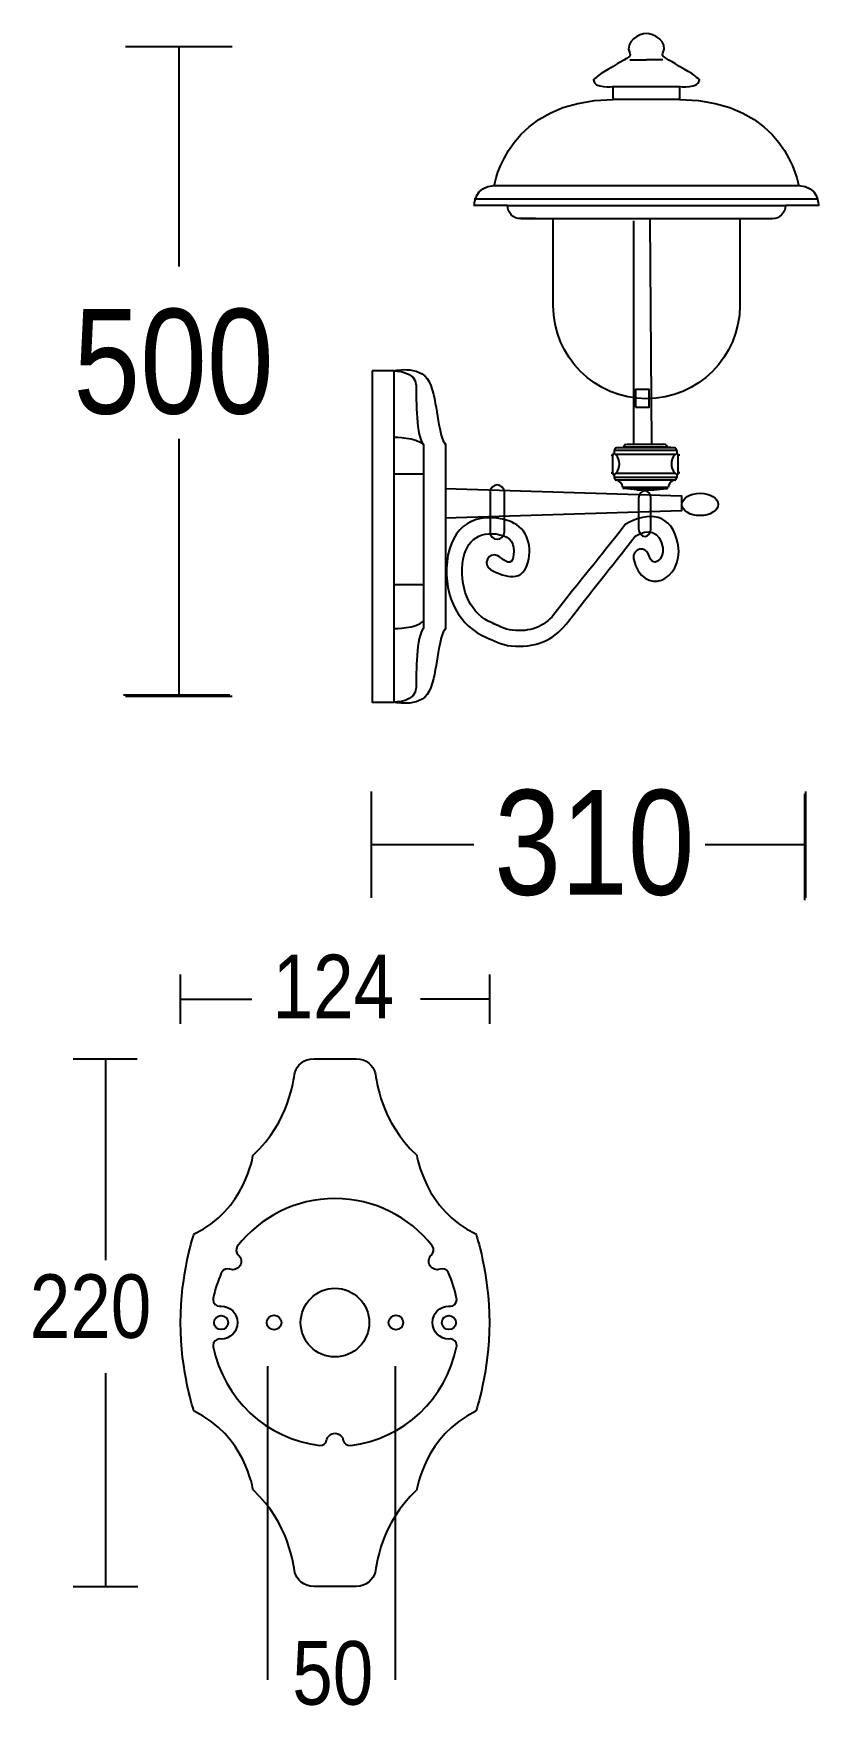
# Model space of a CAD drawing. Extents: x 17 to 113, y 17 to 223.
import ezdxf

# ---------------------------------------------------------------- set-up
doc = ezdxf.new("R2010")
doc.units = 0
doc.layers.add('LIVELLO_1', color=160, linetype='Continuous')
doc.styles.add('STD', font='txt')

# ---------------------------------------------------------------- blocks, each defined once
blk = doc.blocks.new('AI9-BLK1')
at = {"layer": 'LIVELLO_1', "color": 7}
for p, q in [((-36.82, 102.68), (-23.73, 102.68)), ((-30.27, 102.68), (-30.27, 75.63)), ((25.19, 101.04), (27.23, 101.04)), ((29.26, 101.04), (27.23, 101.04)), ((8.51, 85.57), (45.95, 85.57)), ((6.06, 83.94), (48.39, 83.94)), ((10.13, 83.12), (44.33, 83.12)), ((11.57, 81.57), (13.57, 81.57)), ((25.65, 81.23), (25.65, 53.79)), ((25.72, 81.51), (42.63, 81.57)), ((27.63, 81.37), (27.84, 53.86)), ((-30.27, 54.42), (-30.27, 22.75)), ((29.51, 53.73), (29.34, 53.75)), ((23.09, 52.44), (23.09, 52.49)), ((23.09, 52.44), (23.09, 52.4)), ((23.09, 50.26), (23.09, 52.4)), ((23.25, 52.64), (23.26, 52.64)), ((23.26, 52.99), (23.26, 52.64)), ((30.95, 52.99), (23.26, 52.99)), ((30.77, 52.5), (23.44, 52.5)), ((23.54, 53.32), (24.42, 53.4)), ((30.67, 53.32), (23.54, 53.32)), ((29.8, 53.4), (24.42, 53.4)), ((30.67, 53.32), (29.8, 53.4)), ((30.95, 52.99), (30.95, 52.64)), ((30.95, 52.64), (30.96, 52.64)), ((31.11, 52.49), (31.12, 52.44)), ((31.12, 52.4), (31.12, 52.44)), ((31.12, 50.26), (31.12, 52.4)), ((31.33, 52.4), (31.12, 52.4)), ((-3.8, 50.11), (-0.18, 50.11)), ((23.09, 50.26), (23.09, 50.22)), ((23.09, 50.22), (23.09, 50.16)), ((23.25, 50.01), (23.26, 50.01)), ((23.26, 50.01), (23.26, 49.66)), ((30.95, 49.66), (23.26, 49.66)), ((30.75, 50.17), (23.45, 50.17)), ((30.95, 50.01), (30.96, 50.01)), ((30.95, 50.01), (30.95, 49.66)), ((31.11, 50.16), (31.12, 50.22)), ((31.12, 50.22), (31.12, 50.26)), ((31.33, 50.26), (31.12, 50.26)), ((30.71, 49.35), (23.5, 49.35)), ((29.88, 48.45), (24.33, 48.45)), ((26.06, 48.15), (24.47, 48.3)), ((29.74, 48.3), (24.47, 48.3)), ((26.06, 48.15), (26.84, 48.15)), ((26.66, 48.1), (26.82, 48.1)), ((26.82, 48.1), (26.97, 48.1)), ((26.84, 48.15), (27.1, 48.15)), ((26.97, 48.1), (27.42, 48.1)), ((27.1, 48.15), (27.38, 48.15)), ((27.38, 48.15), (28.15, 48.15)), ((28.15, 48.15), (29.74, 48.3)), ((-3.8, 36.52), (-0.18, 36.52)), ((-37.1, 22.92), (-24.01, 22.92)), ((-36.82, 22.77), (-23.73, 22.77)), ((-6.59, -2.04), (-6.59, 11.05)), ((46.69, -2.32), (46.69, 10.77)), ((46.83, -2.04), (46.83, 11.05)), ((-6.59, 4.51), (6.01, 4.51)), ((34.45, 4.51), (46.86, 4.51)), ((-30.07, -17.53), (-30.07, -11.48)), ((7.92, -11.48), (7.92, -17.53)), ((-30.07, -14.5), (-21.29, -14.5)), ((7.92, -14.5), (-0.56, -14.5)), ((-43.28, -21.83), (-35.4, -21.83)), ((-39.3, -21.83), (-39.31, -46.62)), ((-19.32, -98.25), (-19.32, -59.64)), ((-3.63, -98.25), (-3.63, -59.64)), ((-39.31, -60.52), (-39.31, -86.74)), ((-43.28, -86.74), (-35.33, -86.74))]:
    blk.add_line(p, q, dxfattribs=at)
for points in [[(23.15, 97.78), (31.3, 97.78), (31.3, 96.15), (23.15, 96.15)], [(-6.52, 62.79), (-6.52, 22.03), (-3.8, 22.03), (-3.8, 62.79)], [(25.87, 58.32), (27.56, 58.32), (27.56, 60.48), (25.87, 60.48)], [(26.66, 48.1), (26.66, 48.1), (26.66, 48.1), (26.66, 48.1)]]:
    blk.add_lwpolyline(points, close=True, dxfattribs=at)
for points in [[(24.7, 53.73), (24.88, 53.75), (29.34, 53.75)], [(2.53, 48.3), (31.52, 47.4), (31.52, 45.58), (2.53, 44.67)]]:
    blk.add_lwpolyline(points, dxfattribs=at)
for centre, radius in [((-11.08, -54.29), 4.22), ((-25.08, -54.29), 0.865), ((-18.57, -54.29), 0.898), ((-3.59, -54.29), 0.897), ((2.93, -54.29), 0.865)]:
    blk.add_circle(centre, radius, dxfattribs=at)
blk.add_ellipse((33.82, 46.36), major_axis=(-2.23, 0), ratio=0.618915, dxfattribs=at)
for points, knots in [([(31.3, 97.78), (31.3, 97.78), (33.74, 97.44), (33.74, 98.59), (33.74, 98.59), (32.93, 99.41), (31.3, 100.22), (29.95, 101.19), (29, 101.32), (29.26, 101.85), (29.99, 103.3), (28.04, 104.29), (27.23, 104.29), (26.41, 104.29), (24.46, 103.3), (25.19, 101.85), (25.46, 101.32), (24.51, 101.19), (23.15, 100.22), (21.53, 99.41), (20.72, 98.59), (20.72, 98.59), (20.72, 97.44), (23.15, 97.78), (23.15, 97.78)], [0, 0, 0, 0, 1, 1, 1, 2, 2, 2, 3, 3, 3, 4, 4, 4, 5, 5, 5, 6, 6, 6, 7, 7, 7, 8, 8, 8, 8]), ([(31.3, 96.15), (44.33, 96.15), (45.95, 85.57), (45.95, 85.57), (48.39, 85.57), (48.39, 83.12), (48.39, 83.12), (48.39, 83.12), (44.33, 83.12), (44.33, 83.12), (44.33, 82.23), (43.6, 81.5), (42.69, 81.5), (42.69, 81.5), (11.76, 81.5), (11.76, 81.5), (10.86, 81.5), (10.13, 82.23), (10.13, 83.12), (10.13, 83.12), (6.06, 83.12), (6.06, 83.12), (6.06, 83.12), (6.06, 85.57), (8.51, 85.57), (8.51, 85.57), (10.13, 96.15), (23.15, 96.15)], [0, 0, 0, 0, 1, 1, 1, 2, 2, 2, 3, 3, 3, 4, 4, 4, 5, 5, 5, 6, 6, 6, 7, 7, 7, 8, 8, 8, 9, 9, 9, 9]), ([(38.71, 81.5), (38.71, 81.5), (38.71, 70.82), (38.71, 70.82), (38.71, 64.49), (33.56, 59.36), (27.23, 59.36), (20.9, 59.36), (15.77, 64.49), (15.77, 70.82), (15.77, 70.82), (15.77, 81.5), (15.77, 81.5)], [0, 0, 0, 0, 1, 1, 1, 2, 2, 2, 3, 3, 3, 4, 4, 4, 4]), ([(-3.8, 62.79), (-3.8, 62.79), (-0.18, 63.7), (0.72, 60.98), (1.63, 58.27), (1.63, 54.64), (2.53, 53.73), (2.53, 53.73), (2.53, 41.05), (2.53, 41.05), (2.53, 41.05), (2.53, 31.09), (2.53, 31.09), (1.63, 30.18), (1.63, 26.56), (0.72, 23.84), (-0.18, 21.13), (-3.8, 22.03), (-3.8, 22.03)], [0, 0, 0, 0, 1, 1, 1, 2, 2, 2, 3, 3, 3, 4, 4, 4, 5, 5, 5, 6, 6, 6, 6]), ([(-3.8, 62.79), (-3.8, 62.79), (-1.09, 62.79), (-1.09, 60.98), (-1.09, 59.17), (-1.09, 54.64), (-0.18, 53.73), (-0.18, 53.73), (-0.18, 43.77), (-0.18, 43.77), (-0.18, 43.77), (-0.18, 31.09), (-0.18, 31.09), (-1.09, 30.18), (-1.09, 25.66), (-1.09, 23.84), (-1.09, 22.03), (-3.8, 22.03), (-3.8, 22.03)], [0, 0, 0, 0, 1, 1, 1, 2, 2, 2, 3, 3, 3, 4, 4, 4, 5, 5, 5, 6, 6, 6, 6]), ([(23.26, 50.01), (23.94, 50.49), (24.12, 51.48), (23.67, 52.2), (23.56, 52.38), (23.42, 52.53), (23.26, 52.64)], [0, 0, 0, 0, 1, 1, 1, 2, 2, 2, 2]), ([(30.95, 52.64), (30.26, 52.16), (30.09, 51.17), (30.54, 50.45), (30.65, 50.27), (30.79, 50.13), (30.95, 50.01)], [0, 0, 0, 0, 1, 1, 1, 2, 2, 2, 2]), ([(8.87, 48.76), (8.87, 48.76), (8.87, 48.76), (8.87, 48.76), (9.36, 48.76), (9.76, 48.35), (9.76, 47.86), (9.76, 47.86), (9.76, 42.97), (9.76, 42.97), (9.76, 42.47), (9.36, 42.07), (8.87, 42.07), (8.39, 42.07), (8, 42.47), (8, 42.97), (8, 42.97), (8, 47.86), (8, 47.86), (8, 48.35), (8.39, 48.76), (8.87, 48.76)], [0, 0, 0, 0, 1, 1, 1, 2, 2, 2, 3, 3, 3, 4, 4, 4, 5, 5, 5, 6, 6, 6, 7, 7, 7, 7]), ([(8.87, 48.76), (8.87, 48.76), (8.87, 48.76), (8.87, 48.76), (9.36, 48.76), (9.76, 48.35), (9.76, 47.86), (9.76, 47.86), (9.76, 42.97), (9.76, 42.97), (9.76, 42.47), (9.36, 42.07), (8.87, 42.07), (8.39, 42.07), (8, 42.47), (8, 42.97), (8, 42.97), (8, 47.86), (8, 47.86), (8, 48.35), (8.39, 48.76), (8.87, 48.76)], [0, 0, 0, 0, 1, 1, 1, 2, 2, 2, 3, 3, 3, 4, 4, 4, 5, 5, 5, 6, 6, 6, 7, 7, 7, 7]), ([(8.87, 48.76), (8.87, 48.76), (8.87, 48.76), (8.87, 48.76), (9.36, 48.76), (9.76, 48.35), (9.76, 47.86), (9.76, 47.86), (9.76, 42.97), (9.76, 42.97), (9.76, 42.47), (9.36, 42.07), (8.87, 42.07), (8.39, 42.07), (8, 42.47), (8, 42.97), (8, 42.97), (8, 47.86), (8, 47.86), (8, 48.35), (8.39, 48.76), (8.87, 48.76)], [0, 0, 0, 0, 1, 1, 1, 2, 2, 2, 3, 3, 3, 4, 4, 4, 5, 5, 5, 6, 6, 6, 7, 7, 7, 7]), ([(27.02, 48.03), (27.02, 48.03), (27.02, 48.03), (27.02, 48.03), (27.43, 48.03), (27.77, 47.62), (27.77, 47.13), (27.77, 47.13), (27.77, 43.34), (27.77, 43.34), (27.77, 42.84), (27.43, 42.43), (27.02, 42.43), (26.6, 42.43), (26.26, 42.84), (26.26, 43.34), (26.26, 43.34), (26.26, 47.13), (26.26, 47.13), (26.26, 47.62), (26.6, 48.03), (27.02, 48.03)], [0, 0, 0, 0, 1, 1, 1, 2, 2, 2, 3, 3, 3, 4, 4, 4, 5, 5, 5, 6, 6, 6, 7, 7, 7, 7]), ([(27.02, 48.03), (27.02, 48.03), (27.02, 48.03), (27.02, 48.03), (27.43, 48.03), (27.77, 47.62), (27.77, 47.13), (27.77, 47.13), (27.77, 43.34), (27.77, 43.34), (27.77, 42.84), (27.43, 42.43), (27.02, 42.43), (26.6, 42.43), (26.26, 42.84), (26.26, 43.34), (26.26, 43.34), (26.26, 47.13), (26.26, 47.13), (26.26, 47.62), (26.6, 48.03), (27.02, 48.03)], [0, 0, 0, 0, 1, 1, 1, 2, 2, 2, 3, 3, 3, 4, 4, 4, 5, 5, 5, 6, 6, 6, 7, 7, 7, 7]), ([(26.82, 48.1), (26.82, 48.1), (26.82, 48.1), (26.82, 48.1), (26.82, 48.1), (26.82, 48.1), (26.82, 48.1), (26.82, 48.1), (26.82, 48.1), (26.82, 48.1), (26.82, 48.1), (26.82, 48.1), (26.82, 48.1)], [0, 0, 0, 0, 1, 1, 1, 2, 2, 2, 3, 3, 3, 4, 4, 4, 4]), ([(26.84, 48.15), (26.84, 48.15), (26.84, 48.15), (26.84, 48.15), (26.84, 48.15), (26.84, 48.15), (26.84, 48.15), (26.84, 48.15), (26.84, 48.15), (26.84, 48.15), (26.84, 48.15), (26.84, 48.15), (26.84, 48.15)], [0, 0, 0, 0, 1, 1, 1, 2, 2, 2, 3, 3, 3, 4, 4, 4, 4]), ([(27.11, 48.15), (27.11, 48.15), (27.11, 48.15), (27.1, 48.15), (27.1, 48.15), (27.1, 48.15), (27.1, 48.15), (27.1, 48.15), (27.1, 48.15), (27.1, 48.15), (27.11, 48.15), (27.11, 48.15), (27.11, 48.15)], [0, 0, 0, 0, 1, 1, 1, 2, 2, 2, 3, 3, 3, 4, 4, 4, 4]), ([(27.53, 40.1), (27.89, 38.44), (29.47, 39.55), (29.24, 41.01), (28.85, 43.21), (27.42, 43.37), (25.84, 42.47), (22.65, 38.32), (20.63, 35.87), (17.36, 31.64), (15.71, 29.54), (13.35, 28.68), (10.61, 28.96), (9.39, 29.05), (8.24, 29.72), (7.54, 29.98), (4.31, 31.33), (2.26, 34.88), (2.7, 39.28), (3.18, 43.86), (6.34, 45.57), (10.25, 44.33), (12.33, 43.71), (13.28, 41.56), (12.65, 39.17), (11.85, 36.4), (9.25, 37.75), (8.1, 38.32), (6.96, 38.89), (7.82, 40.61), (8.96, 40.04), (9.43, 39.8), (10.47, 38.58), (10.8, 39.67), (11.13, 40.95), (10.8, 42.17), (9.69, 42.5), (7.05, 43.33), (4.93, 42.17), (4.62, 39.08), (4.26, 35.65), (5.73, 32.82), (8.24, 31.77), (8.82, 31.54), (9.76, 30.94), (10.77, 30.87), (12.82, 30.66), (14.62, 31.25), (15.85, 32.82), (19.12, 37.05), (21.42, 39.73), (24.61, 43.88), (27.5, 45.54), (30.4, 45.37), (31.13, 41.34), (31.84, 37.03), (26.73, 34.78), (25.65, 39.7), (25.38, 40.94), (27.25, 41.35), (27.53, 40.1)], [0, 0, 0, 0, 1, 1, 1, 2, 2, 2, 3, 3, 3, 4, 4, 4, 5, 5, 5, 6, 6, 6, 7, 7, 7, 8, 8, 8, 9, 9, 9, 10, 10, 10, 11, 11, 11, 12, 12, 12, 13, 13, 13, 14, 14, 14, 15, 15, 15, 16, 16, 16, 17, 17, 17, 18, 18, 18, 19, 19, 19, 20, 20, 20, 20]), ([(7.92, -54.29), (7.92, -48.18), (6.25, -43.39), (6.25, -43.39), (-0.03, -40.44), (-1.01, -33.71), (-1.01, -33.71), (-5.54, -29.48), (-5.92, -24.48), (-6.15, -23.57), (-6.38, -22.67), (-7.21, -21.83), (-8.49, -21.83), (-8.49, -21.83), (-13.67, -21.83), (-13.67, -21.83), (-14.95, -21.83), (-15.78, -22.67), (-16.01, -23.57), (-16.24, -24.48), (-16.62, -29.48), (-21.15, -33.71), (-21.15, -33.71), (-22.13, -40.44), (-28.41, -43.39), (-28.41, -43.39), (-30.07, -48.18), (-30.07, -54.29), (-30.07, -60.4), (-28.41, -65.19), (-28.41, -65.19), (-22.13, -68.14), (-21.15, -74.87), (-21.15, -74.87), (-16.62, -79.1), (-16.24, -84.1), (-16.01, -85.01), (-15.78, -85.91), (-14.95, -86.74), (-13.67, -86.74), (-13.67, -86.74), (-8.49, -86.74), (-8.49, -86.74), (-7.21, -86.74), (-6.38, -85.91), (-6.15, -85.01), (-5.92, -84.1), (-5.54, -79.1), (-1.01, -74.87), (-1.01, -74.87), (-0.03, -68.14), (6.25, -65.19), (6.25, -65.19), (7.92, -60.4), (7.92, -54.29)], [0, 0, 0, 0, 1, 1, 1, 2, 2, 2, 3, 3, 3, 4, 4, 4, 5, 5, 5, 6, 6, 6, 7, 7, 7, 8, 8, 8, 9, 9, 9, 10, 10, 10, 11, 11, 11, 12, 12, 12, 13, 13, 13, 14, 14, 14, 15, 15, 15, 16, 16, 16, 17, 17, 17, 18, 18, 18, 18]), ([(-11.08, -67.91), (-11.6, -67.91), (-12.03, -68.29), (-12.11, -68.79), (-12.2, -69.15), (-12.53, -69.42), (-12.92, -69.42), (-19.54, -68.59), (-24.78, -63.64), (-26.04, -57.26), (-26.05, -57.2), (-26.06, -57.15), (-26.06, -57.09), (-26.06, -56.66), (-25.7, -56.3), (-25.27, -56.3), (-25.27, -56.3), (-25.09, -56.31), (-25.09, -56.31), (-23.97, -56.31), (-23.06, -55.4), (-23.06, -54.29), (-23.06, -53.17), (-23.97, -52.27), (-25.09, -52.27), (-25.14, -52.27), (-25.21, -52.27), (-25.27, -52.28), (-25.7, -52.28), (-26.06, -51.92), (-26.06, -51.48), (-26.06, -51.43), (-26.05, -51.38), (-26.04, -51.33), (-25.83, -50.23), (-25.49, -49.18), (-25.06, -48.18), (-25.06, -48.18), (-25, -48.08), (-25, -48.08), (-24.79, -47.73), (-24.37, -47.59), (-24, -47.72), (-23.53, -47.88), (-23.01, -47.71), (-22.75, -47.27), (-22.49, -46.83), (-22.59, -46.27), (-22.98, -45.94), (-23.24, -45.68), (-23.31, -45.25), (-23.1, -44.91), (-20.26, -41.3), (-15.93, -39.04), (-11.08, -39.04), (-6.23, -39.04), (-1.9, -41.31), (0.89, -44.84), (1.15, -45.25), (1.08, -45.68), (0.82, -45.94), (0.43, -46.27), (0.33, -46.83), (0.59, -47.27), (0.86, -47.71), (1.38, -47.88), (1.83, -47.72), (2.21, -47.59), (2.63, -47.73), (2.84, -48.08), (2.84, -48.08), (2.9, -48.18), (2.9, -48.18), (3.33, -49.18), (3.67, -50.23), (3.88, -51.33), (3.89, -51.38), (3.9, -51.43), (3.9, -51.48), (3.9, -51.92), (3.54, -52.28), (3.11, -52.28), (3.05, -52.27), (2.99, -52.27), (2.93, -52.27), (1.81, -52.27), (0.91, -53.17), (0.91, -54.29), (0.91, -55.4), (1.81, -56.31), (2.93, -56.31), (2.93, -56.31), (3.11, -56.3), (3.11, -56.3), (3.54, -56.3), (3.9, -56.66), (3.9, -57.09), (3.9, -57.15), (3.89, -57.2), (3.88, -57.26), (2.62, -63.64), (-2.62, -68.59), (-9.14, -69.42), (-9.63, -69.42), (-9.96, -69.15), (-10.05, -68.78), (-10.13, -68.29), (-10.56, -67.91), (-11.08, -67.91)], [0, 0, 0, 0, 1, 1, 1, 2, 2, 2, 3, 3, 3, 4, 4, 4, 5, 5, 5, 6, 6, 6, 7, 7, 7, 8, 8, 8, 9, 9, 9, 10, 10, 10, 11, 11, 11, 12, 12, 12, 13, 13, 13, 14, 14, 14, 15, 15, 15, 16, 16, 16, 17, 17, 17, 18, 18, 18, 19, 19, 19, 20, 20, 20, 21, 21, 21, 22, 22, 22, 23, 23, 23, 24, 24, 24, 25, 25, 25, 26, 26, 26, 27, 27, 27, 28, 28, 28, 29, 29, 29, 30, 30, 30, 31, 31, 31, 32, 32, 32, 33, 33, 33, 34, 34, 34, 35, 35, 35, 36, 36, 36, 36])]:
    blk.add_open_spline(points, degree=3, knots=knots, dxfattribs=at)
for points in [[(-3.8, 54.64), (-3.8, 54.64), (-1.09, 54.64), (-0.18, 53.73)], [(24.7, 53.73), (24.54, 53.71), (24.42, 53.57), (24.42, 53.4)], [(29.8, 53.4), (29.8, 53.57), (29.67, 53.71), (29.51, 53.73)], [(22.88, 52.4), (22.94, 52.4), (23.02, 52.4), (23.09, 52.4)], [(23.25, 52.64), (23.17, 52.64), (23.1, 52.58), (23.09, 52.49)], [(23.54, 53.32), (23.38, 53.31), (23.26, 53.16), (23.26, 52.99)], [(30.95, 52.99), (30.95, 53.16), (30.83, 53.31), (30.67, 53.32)], [(31.11, 52.49), (31.11, 52.58), (31.04, 52.64), (30.96, 52.64)], [(22.88, 50.26), (22.94, 50.26), (23.02, 50.26), (23.09, 50.26)], [(23.09, 50.16), (23.1, 50.07), (23.17, 50.01), (23.25, 50.01)], [(23.26, 49.66), (23.26, 49.51), (23.36, 49.38), (23.5, 49.35)], [(30.71, 49.35), (30.85, 49.38), (30.95, 49.51), (30.95, 49.66)], [(30.96, 50.01), (31.04, 50.01), (31.11, 50.07), (31.11, 50.16)], [(24.33, 48.45), (24.27, 48.91), (23.93, 49.27), (23.5, 49.35)], [(24.33, 48.45), (24.34, 48.37), (24.4, 48.31), (24.47, 48.3)], [(29.74, 48.3), (29.81, 48.31), (29.87, 48.37), (29.88, 48.45)], [(30.71, 49.35), (30.28, 49.27), (29.94, 48.91), (29.88, 48.45)], [(-3.8, 31.09), (-3.8, 31.09), (-1.09, 31.09), (-0.18, 31.99)]]:
    blk.add_open_spline(points, degree=3, dxfattribs=at)
at = {"layer": 'LIVELLO_1', "color": 7, "attachment_point": 1, "style": 'STD'}
for s, insert, char_height in [('\\fArial Narrow|b0|i0;\\H12.8889;\\C7;500', (-43.25, 70.41), 12.8889), ('\\fArial Narrow|b0|i0;\\H12.8889;\\C7;310', (8.51, 11.23), 12.8889), ('\\fArial Narrow|b0|i0;\\H7.8195;\\C7;124', (-18.75, -9.03), 7.8195), ('\\fArial Narrow|b0|i0;\\H7.8195;\\C7;220', (-48.61, -48.36), 7.8195), ('\\fArial Narrow|b0|i0;\\H7.8195;\\C7;50', (-16.33, -93.47), 7.8195)]:
    blk.add_mtext(s, dxfattribs=dict(at, insert=insert, char_height=char_height))

msp = doc.modelspace()

# ---------------------------------------------------------------- block references
at = {"layer": 'LIVELLO_1', "color": 7}
msp.add_blockref('AI9-BLK1', (64.76323, 118.551334), dxfattribs=at)

doc.saveas('drawing.dxf')
